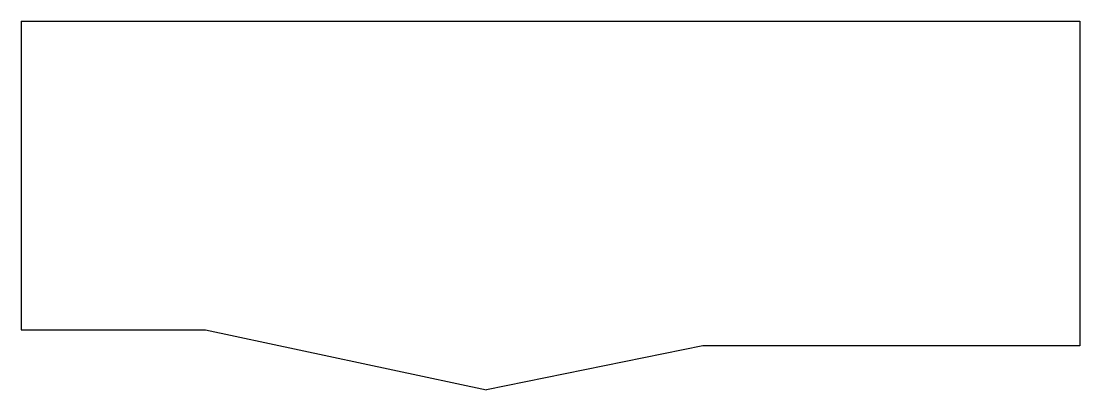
# Model space of a CAD drawing. Extents: x -22 to 314, y -104 to 12.
import ezdxf

# ---------------------------------------------------------------- set-up
doc = ezdxf.new("R2010")
doc.units = 0
doc.layers.add('BLACK', color=7, linetype='CONTINUOUS')

msp = doc.modelspace()

# ---------------------------------------------------------------- linework, layer by layer
at = {"layer": 'BLACK', "linetype": 'CONTINUOUS'}
for p, q in [((-21.6408, 12.3444), (-21.6408, -85.4456)), ((-21.6408, 12.3444), (313.639, 12.3444)), ((313.639, 12.3444), (313.639, -90.5256)), ((-21.6408, -85.4456), (36.7792, -85.4456)), ((36.7792, -85.4456), (125.679, -104.496)), ((194.259, -90.5256), (125.679, -104.496)), ((313.639, -90.5256), (194.259, -90.5256))]:
    msp.add_line(p, q, dxfattribs=at)

doc.saveas('drawing.dxf')
